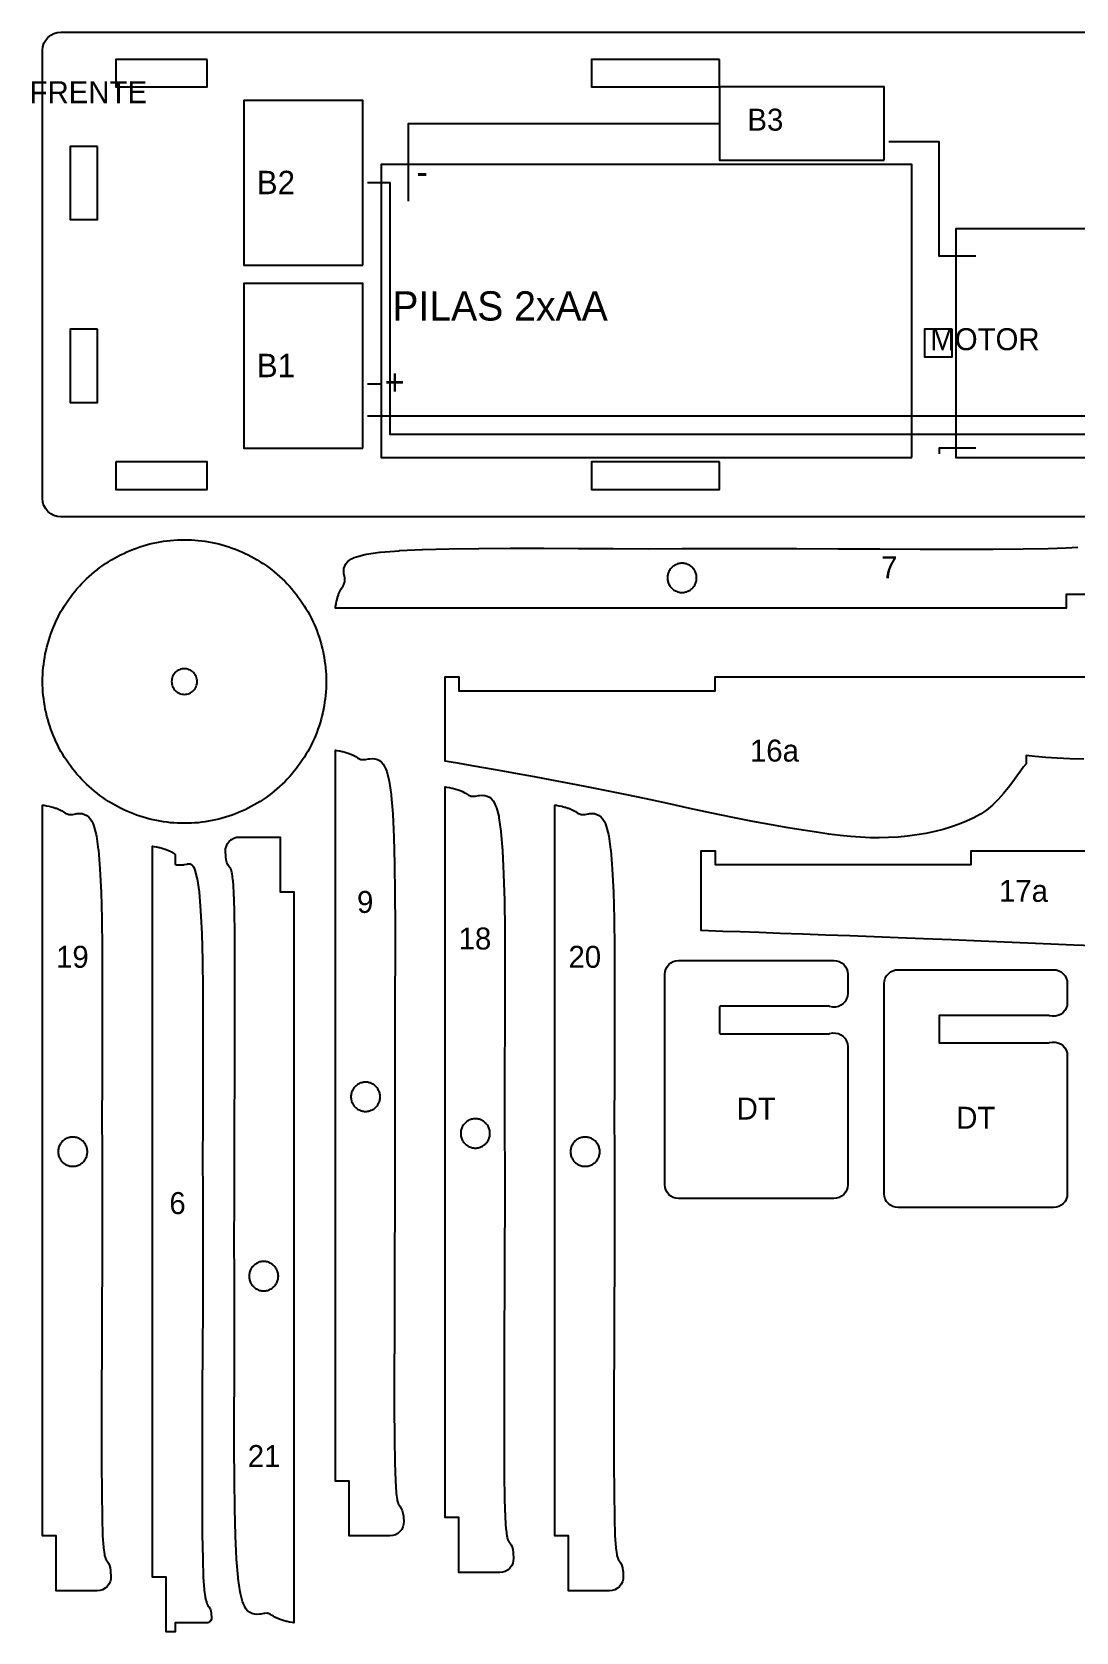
# Model space of a CAD drawing. Header units: metres. Extents: x 5 to 594, y 14 to 194.
# Drawn here: x 4.8 to 119, y 19.1 to 194 of the extents above; entities that cross this region are included whole.
import ezdxf
from ezdxf.enums import TextEntityAlignment as Align

# ---------------------------------------------------------------- set-up
doc = ezdxf.new("R2010")
doc.units = ezdxf.units.M
doc.layers.add('CORTAR', color=1, linetype='Continuous')
doc.layers.add('GRABAR', color=5, linetype='Continuous')

msp = doc.modelspace()

# ---------------------------------------------------------------- linework, layer by layer
at = {"layer": 'CORTAR'}
for points in [[(172, 141), (8, 141), (7.61, 141.04), (7.23, 141.15), (6.89, 141.34), (6.59, 141.59), (6.34, 141.89), (6.15, 142.23), (6.04, 142.61), (6, 143), (6, 192), (6.04, 192.39), (6.15, 192.77), (6.34, 193.11), (6.59, 193.41), (6.89, 193.66), (7.23, 193.85), (7.61, 193.96), (8, 194), (172, 194)], [(123.89, 132.53), (117.89, 132.53), (117.89, 131.03), (38, 131.03), (38.03, 131.19), (38.03, 131.2), (38.03, 131.2), (38.08, 131.47), (38.08, 131.51), (38.14, 131.77), (38.15, 131.84), (38.22, 132.1), (38.25, 132.19), (38.33, 132.44), (38.36, 132.55), (38.46, 132.78), (38.52, 132.91), (38.63, 133.12), (38.71, 133.26), (38.86, 133.47), (38.92, 133.6), (39.01, 133.81), (39.04, 133.89), (39.04, 133.96), (39.04, 134.2), (39.03, 134.33), (38.96, 134.66), (38.96, 134.68), (38.94, 134.79), (38.92, 135.07), (38.94, 135.35), (39.02, 135.62), (39.15, 135.87), (39.33, 136.09), (39.54, 136.27), (39.78, 136.41), (40.07, 136.55), (40.32, 136.64), (41.23, 136.88), (41.39, 136.91), (42.85, 137.13), (42.94, 137.14), (44.96, 137.3), (45.01, 137.31), (47.51, 137.42), (47.54, 137.43), (50.43, 137.5), (50.45, 137.5), (53.66, 137.54), (53.68, 137.54), (57.14, 137.56), (57.15, 137.56), (60.8, 137.56), (60.8, 137.56), (64.57, 137.54), (68.38, 137.53), (72.18, 137.52), (75.89, 137.53), (79.76, 137.55), (79.76, 137.55), (83.97, 137.54), (83.98, 137.54), (88.42, 137.53), (88.42, 137.53), (92.97, 137.51), (97.52, 137.5), (101.93, 137.48), (106.1, 137.47), (109.89, 137.48), (113.19, 137.49), (115.89, 137.53), (115.9, 137.53), (117.86, 137.6), (117.88, 137.6), (119.16, 137.68)], [(119.8, 114.5), (118.27, 114.54), (116.89, 114.62), (115.64, 114.71), (114.5, 114.81), (113.5, 114.9), (113.5, 114.7), (113.5, 114), (113.22, 113.66), (112.88, 113.2), (112.49, 112.66), (112.05, 112.05), (111.56, 111.41), (111.03, 110.75), (110.45, 110.1), (109.84, 109.5), (109.18, 108.95), (108.5, 108.5), (107.78, 108.11), (107, 107.75), (106.19, 107.42), (105.33, 107.12), (104.44, 106.84), (103.51, 106.6), (102.55, 106.4), (101.56, 106.23), (100.54, 106.09), (99.5, 106), (98.47, 105.94), (97.45, 105.92), (96.44, 105.93), (95.4, 105.98), (94.31, 106.06), (93.16, 106.18), (91.93, 106.33), (90.59, 106.52), (89.12, 106.74), (87.5, 107), (85.68, 107.32), (83.64, 107.7), (81.45, 108.14), (79.13, 108.62), (76.75, 109.13), (74.35, 109.65), (71.97, 110.16), (69.68, 110.65), (67.5, 111.1), (65.5, 111.5), (63.58, 111.87), (61.66, 112.23), (59.75, 112.58), (57.9, 112.91), (56.12, 113.23), (54.46, 113.53), (52.94, 113.79), (51.58, 114.03), (50.43, 114.23), (50, 114.31), (50, 123.5), (51.5, 123.5), (51.5, 122), (79.5, 122), (79.5, 123.5), (159.5, 123.5)], [(121.87, 94.09), (118.7, 94.19), (115.38, 94.32), (111.98, 94.47), (108.6, 94.62), (105.34, 94.76), (102.28, 94.89), (99.5, 95), (96.88, 95.09), (94.24, 95.19), (91.62, 95.28), (89.07, 95.37), (86.62, 95.46), (84.33, 95.55), (82.23, 95.63), (80.36, 95.69), (78.77, 95.75), (78, 95.78), (78, 104.5), (79.5, 104.5), (79.5, 103), (107.5, 103), (107.5, 104.5), (187.5, 104.5)]]:
    msp.add_lwpolyline(points, dxfattribs=at)
for points in [[(24, 191), (14, 191), (14, 188), (24, 188), (24, 191)], [(80, 191), (66, 191), (66, 188), (80, 188), (80, 191)], [(12, 181.5), (9, 181.5), (9, 173.5), (12, 173.5), (12, 181.5)], [(12, 161.5), (9, 161.5), (9, 153.5), (12, 153.5), (12, 161.5)], [(105.4, 161.5), (102.4, 161.5), (102.4, 158.5), (105.4, 158.5), (105.4, 161.5)], [(14, 147), (14, 144), (24, 144), (24, 147), (14, 147)], [(80, 147), (66, 147), (66, 144), (80, 144), (80, 147)], [(37, 122.62), (36.98, 122.24), (36.96, 121.86), (36.93, 121.48), (36.88, 121.1), (36.83, 120.73), (36.77, 120.35), (36.7, 119.98), (36.62, 119.6), (36.54, 119.23), (36.44, 118.87), (36.33, 118.5), (36.22, 118.14), (36.09, 117.78), (35.96, 117.42), (35.82, 117.07), (35.67, 116.72), (35.51, 116.37), (35.34, 116.03), (35.17, 115.69), (34.99, 115.36), (34.79, 115.03), (34.6, 114.71), (34.39, 114.39), (34.17, 114.07), (33.95, 113.77), (33.72, 113.46), (33.48, 113.17), (33.24, 112.88), (32.98, 112.59), (32.73, 112.31), (32.46, 112.04), (32.19, 111.77), (31.91, 111.52), (31.62, 111.26), (31.33, 111.02), (31.04, 110.78), (30.73, 110.55), (30.43, 110.33), (30.11, 110.11), (29.79, 109.9), (29.47, 109.71), (29.14, 109.51), (28.81, 109.33), (28.47, 109.16), (28.13, 108.99), (27.78, 108.83), (27.43, 108.68), (27.08, 108.54), (26.72, 108.41), (26.36, 108.28), (26, 108.17), (25.63, 108.06), (25.27, 107.96), (24.9, 107.88), (24.52, 107.8), (24.15, 107.73), (23.77, 107.67), (23.4, 107.62), (23.02, 107.57), (22.64, 107.54), (22.26, 107.52), (21.88, 107.5), (21.5, 107.5), (21.12, 107.5), (20.74, 107.52), (20.36, 107.54), (19.98, 107.57), (19.6, 107.62), (19.23, 107.67), (18.85, 107.73), (18.48, 107.8), (18.1, 107.88), (17.73, 107.96), (17.37, 108.06), (17, 108.17), (16.64, 108.28), (16.28, 108.41), (15.92, 108.54), (15.57, 108.68), (15.22, 108.83), (14.87, 108.99), (14.53, 109.16), (14.19, 109.33), (13.86, 109.51), (13.53, 109.71), (13.21, 109.9), (12.89, 110.11), (12.57, 110.33), (12.27, 110.55), (11.96, 110.78), (11.67, 111.02), (11.38, 111.26), (11.09, 111.52), (10.81, 111.77), (10.54, 112.04), (10.27, 112.31), (10.02, 112.59), (9.76, 112.88), (9.52, 113.17), (9.28, 113.46), (9.05, 113.77), (8.83, 114.07), (8.61, 114.39), (8.4, 114.71), (8.21, 115.03), (8.01, 115.36), (7.83, 115.69), (7.66, 116.03), (7.49, 116.37), (7.33, 116.72), (7.18, 117.07), (7.04, 117.42), (6.91, 117.78), (6.78, 118.14), (6.67, 118.5), (6.56, 118.87), (6.46, 119.23), (6.38, 119.6), (6.3, 119.98), (6.23, 120.35), (6.17, 120.73), (6.12, 121.1), (6.07, 121.48), (6.04, 121.86), (6.02, 122.24), (6, 122.62), (6, 123), (6, 123.38), (6.02, 123.76), (6.04, 124.14), (6.07, 124.52), (6.12, 124.9), (6.17, 125.27), (6.23, 125.65), (6.3, 126.02), (6.38, 126.4), (6.46, 126.77), (6.56, 127.13), (6.67, 127.5), (6.78, 127.86), (6.91, 128.22), (7.04, 128.58), (7.18, 128.93), (7.33, 129.28), (7.49, 129.63), (7.66, 129.97), (7.83, 130.31), (8.01, 130.64), (8.21, 130.97), (8.4, 131.29), (8.61, 131.61), (8.83, 131.93), (9.05, 132.23), (9.28, 132.54), (9.52, 132.83), (9.76, 133.12), (10.02, 133.41), (10.27, 133.69), (10.54, 133.96), (10.81, 134.23), (11.09, 134.48), (11.38, 134.74), (11.67, 134.98), (11.96, 135.22), (12.27, 135.45), (12.57, 135.67), (12.89, 135.89), (13.21, 136.1), (13.53, 136.29), (13.86, 136.49), (14.19, 136.67), (14.53, 136.84), (14.87, 137.01), (15.22, 137.17), (15.57, 137.32), (15.92, 137.46), (16.28, 137.59), (16.64, 137.72), (17, 137.83), (17.37, 137.94), (17.73, 138.04), (18.1, 138.12), (18.48, 138.2), (18.85, 138.27), (19.23, 138.33), (19.6, 138.38), (19.98, 138.43), (20.36, 138.46), (20.74, 138.48), (21.12, 138.5), (21.5, 138.5), (21.88, 138.5), (22.26, 138.48), (22.64, 138.46), (23.02, 138.43), (23.4, 138.38), (23.77, 138.33), (24.15, 138.27), (24.52, 138.2), (24.9, 138.12), (25.27, 138.04), (25.63, 137.94), (26, 137.83), (26.36, 137.72), (26.72, 137.59), (27.08, 137.46), (27.43, 137.32), (27.78, 137.17), (28.13, 137.01), (28.47, 136.84), (28.81, 136.67), (29.14, 136.49), (29.47, 136.29), (29.79, 136.1), (30.11, 135.89), (30.43, 135.67), (30.73, 135.45), (31.04, 135.22), (31.33, 134.98), (31.62, 134.74), (31.91, 134.48), (32.19, 134.23), (32.46, 133.96), (32.73, 133.69), (32.98, 133.41), (33.24, 133.12), (33.48, 132.83), (33.72, 132.54), (33.95, 132.23), (34.17, 131.93), (34.39, 131.61), (34.6, 131.29), (34.79, 130.97), (34.99, 130.64), (35.17, 130.31), (35.34, 129.97), (35.51, 129.63), (35.67, 129.28), (35.82, 128.93), (35.96, 128.58), (36.09, 128.22), (36.22, 127.86), (36.33, 127.5), (36.44, 127.13), (36.54, 126.77), (36.62, 126.4), (36.7, 126.02), (36.77, 125.65), (36.83, 125.27), (36.88, 124.9), (36.93, 124.52), (36.96, 124.14), (36.98, 123.76), (37, 123.38), (37, 123), (37, 122.62)], [(77.49, 134.44), (77.48, 134.54), (77.46, 134.65), (77.44, 134.75), (77.41, 134.85), (77.37, 134.95), (77.33, 135.04), (77.28, 135.13), (77.23, 135.22), (77.16, 135.31), (77.1, 135.39), (77.03, 135.46), (76.95, 135.54), (76.87, 135.6), (76.78, 135.66), (76.69, 135.72), (76.6, 135.77), (76.51, 135.81), (76.41, 135.85), (76.31, 135.88), (76.21, 135.9), (76.1, 135.92), (76, 135.93), (75.89, 135.93), (75.79, 135.93), (75.69, 135.92), (75.58, 135.9), (75.48, 135.88), (75.38, 135.85), (75.28, 135.81), (75.19, 135.77), (75.09, 135.72), (75.01, 135.66), (74.92, 135.6), (74.84, 135.54), (74.76, 135.46), (74.69, 135.39), (74.63, 135.31), (74.56, 135.22), (74.51, 135.13), (74.46, 135.04), (74.42, 134.95), (74.38, 134.85), (74.35, 134.75), (74.33, 134.65), (74.31, 134.54), (74.3, 134.44), (74.29, 134.33), (74.3, 134.23), (74.31, 134.12), (74.33, 134.02), (74.35, 133.92), (74.38, 133.82), (74.42, 133.72), (74.46, 133.63), (74.51, 133.53), (74.56, 133.44), (74.63, 133.36), (74.69, 133.28), (74.76, 133.2), (74.84, 133.13), (74.92, 133.06), (75.01, 133), (75.09, 132.95), (75.19, 132.9), (75.28, 132.86), (75.38, 132.82), (75.48, 132.79), (75.58, 132.76), (75.69, 132.75), (75.79, 132.74), (75.89, 132.73), (76, 132.74), (76.1, 132.75), (76.21, 132.76), (76.31, 132.79), (76.41, 132.82), (76.51, 132.86), (76.6, 132.9), (76.69, 132.95), (76.78, 133), (76.87, 133.06), (76.95, 133.13), (77.03, 133.2), (77.1, 133.28), (77.16, 133.36), (77.23, 133.44), (77.28, 133.53), (77.33, 133.63), (77.37, 133.72), (77.41, 133.82), (77.44, 133.92), (77.46, 134.02), (77.48, 134.12), (77.49, 134.23), (77.49, 134.33), (77.49, 134.44)], [(22.89, 123.14), (22.87, 123.27), (22.84, 123.41), (22.79, 123.54), (22.73, 123.66), (22.66, 123.78), (22.58, 123.89), (22.49, 123.99), (22.39, 124.08), (22.28, 124.16), (22.16, 124.23), (22.04, 124.29), (21.91, 124.34), (21.77, 124.37), (21.64, 124.39), (21.5, 124.4), (21.36, 124.39), (21.23, 124.37), (21.09, 124.34), (20.96, 124.29), (20.84, 124.23), (20.72, 124.16), (20.61, 124.08), (20.51, 123.99), (20.42, 123.89), (20.34, 123.78), (20.27, 123.66), (20.21, 123.54), (20.16, 123.41), (20.13, 123.27), (20.11, 123.14), (20.1, 123), (20.11, 122.86), (20.13, 122.73), (20.16, 122.59), (20.21, 122.46), (20.27, 122.34), (20.34, 122.22), (20.42, 122.11), (20.51, 122.01), (20.61, 121.92), (20.72, 121.84), (20.84, 121.77), (20.96, 121.71), (21.09, 121.66), (21.23, 121.63), (21.36, 121.61), (21.5, 121.6), (21.64, 121.61), (21.77, 121.63), (21.91, 121.66), (22.04, 121.71), (22.16, 121.77), (22.28, 121.84), (22.39, 121.92), (22.49, 122.01), (22.58, 122.11), (22.66, 122.22), (22.73, 122.34), (22.79, 122.46), (22.84, 122.59), (22.87, 122.73), (22.89, 122.86), (22.9, 123), (22.89, 123.14)], [(38.17, 115.47), (38.43, 115.42), (38.48, 115.42), (38.74, 115.36), (38.81, 115.35), (39.07, 115.28), (39.16, 115.25), (39.41, 115.17), (39.52, 115.14), (39.75, 115.04), (39.88, 114.98), (40.09, 114.87), (40.23, 114.79), (40.44, 114.64), (40.57, 114.58), (40.78, 114.49), (40.85, 114.46), (40.93, 114.46), (41.17, 114.46), (41.3, 114.47), (41.63, 114.54), (41.65, 114.54), (41.76, 114.56), (42.04, 114.58), (42.32, 114.56), (42.59, 114.48), (42.83, 114.35), (43.05, 114.17), (43.24, 113.96), (43.38, 113.72), (43.52, 113.43), (43.61, 113.18), (43.85, 112.27), (43.88, 112.11), (44.09, 110.65), (44.1, 110.56), (44.27, 108.54), (44.27, 108.49), (44.39, 105.99), (44.39, 105.96), (44.47, 103.07), (44.47, 103.05), (44.51, 99.84), (44.51, 99.82), (44.52, 96.36), (44.52, 96.35), (44.52, 92.7), (44.52, 92.7), (44.51, 88.93), (44.5, 85.12), (44.49, 81.32), (44.5, 77.61), (44.51, 73.74), (44.51, 73.74), (44.51, 69.53), (44.51, 69.52), (44.5, 65.08), (44.5, 65.08), (44.48, 60.53), (44.46, 55.98), (44.45, 51.57), (44.44, 47.4), (44.44, 43.61), (44.46, 40.31), (44.5, 37.61), (44.5, 37.6), (44.56, 35.64), (44.56, 35.62), (44.65, 34.34), (44.66, 34.29), (44.75, 33.57), (44.77, 33.47), (44.86, 33.16), (44.88, 33.1), (44.91, 33.05), (44.96, 32.97), (45.06, 32.85), (45.21, 32.62), (45.32, 32.37), (45.38, 32.11), (45.43, 31.78), (45.44, 31.67), (45.47, 31.19), (45.45, 30.89), (45.38, 30.59), (45.25, 30.32), (45.06, 30.08), (44.83, 29.88), (44.56, 29.73), (44.27, 29.64), (43.97, 29.61), (39.5, 29.61), (39.5, 35.61), (38, 35.61), (38, 115.5), (38.15, 115.47), (38.17, 115.47)], [(50.43, 111.42), (50.48, 111.42), (50.74, 111.36), (50.81, 111.35), (51.07, 111.28), (51.16, 111.25), (51.41, 111.17), (51.52, 111.14), (51.75, 111.04), (51.88, 110.98), (52.09, 110.87), (52.23, 110.79), (52.44, 110.64), (52.57, 110.58), (52.78, 110.49), (52.85, 110.46), (52.93, 110.46), (53.17, 110.46), (53.3, 110.47), (53.63, 110.54), (53.65, 110.54), (53.76, 110.56), (54.04, 110.58), (54.32, 110.56), (54.59, 110.48), (54.83, 110.35), (55.05, 110.17), (55.24, 109.96), (55.38, 109.72), (55.52, 109.43), (55.61, 109.18), (55.85, 108.27), (55.88, 108.11), (56.09, 106.65), (56.1, 106.56), (56.27, 104.54), (56.27, 104.49), (56.39, 101.99), (56.39, 101.96), (56.47, 99.07), (56.47, 99.05), (56.51, 95.84), (56.51, 95.82), (56.52, 92.36), (56.52, 92.35), (56.52, 88.7), (56.52, 88.7), (56.51, 84.93), (56.5, 81.12), (56.49, 77.32), (56.5, 73.61), (56.51, 69.74), (56.51, 69.74), (56.51, 65.53), (56.51, 65.52), (56.5, 61.08), (56.5, 61.08), (56.48, 56.53), (56.46, 51.98), (56.45, 47.57), (56.44, 43.4), (56.44, 39.61), (56.46, 36.31), (56.5, 33.61), (56.5, 33.6), (56.56, 31.64), (56.56, 31.62), (56.65, 30.34), (56.66, 30.29), (56.75, 29.57), (56.77, 29.47), (56.86, 29.16), (56.88, 29.1), (56.91, 29.05), (56.96, 28.97), (57.06, 28.85), (57.21, 28.62), (57.32, 28.37), (57.38, 28.11), (57.43, 27.78), (57.44, 27.67), (57.47, 27.19), (57.45, 26.89), (57.38, 26.59), (57.25, 26.32), (57.06, 26.08), (56.83, 25.88), (56.56, 25.73), (56.27, 25.64), (55.97, 25.61), (51.5, 25.61), (51.5, 31.61), (50, 31.61), (50, 111.5), (50.15, 111.47), (50.17, 111.47), (50.43, 111.42)], [(6.43, 109.42), (6.48, 109.42), (6.74, 109.36), (6.81, 109.35), (7.07, 109.28), (7.16, 109.25), (7.41, 109.17), (7.52, 109.14), (7.75, 109.04), (7.88, 108.98), (8.09, 108.87), (8.23, 108.79), (8.44, 108.64), (8.57, 108.58), (8.78, 108.49), (8.85, 108.46), (8.93, 108.46), (9.17, 108.46), (9.3, 108.47), (9.63, 108.54), (9.65, 108.54), (9.76, 108.56), (10.04, 108.58), (10.32, 108.56), (10.59, 108.48), (10.83, 108.35), (11.05, 108.17), (11.24, 107.96), (11.38, 107.72), (11.52, 107.43), (11.61, 107.18), (11.85, 106.27), (11.88, 106.11), (12.09, 104.65), (12.1, 104.56), (12.27, 102.54), (12.27, 102.49), (12.39, 99.99), (12.39, 99.96), (12.47, 97.07), (12.47, 97.05), (12.51, 93.84), (12.51, 93.82), (12.52, 90.36), (12.52, 90.35), (12.52, 86.7), (12.52, 86.7), (12.51, 82.93), (12.5, 79.12), (12.49, 75.32), (12.5, 71.61), (12.51, 67.74), (12.51, 67.74), (12.51, 63.53), (12.51, 63.52), (12.5, 59.08), (12.5, 59.08), (12.48, 54.53), (12.46, 49.98), (12.45, 45.57), (12.44, 41.4), (12.44, 37.61), (12.46, 34.31), (12.5, 31.61), (12.5, 31.6), (12.56, 29.64), (12.56, 29.62), (12.65, 28.34), (12.66, 28.29), (12.75, 27.57), (12.77, 27.47), (12.86, 27.16), (12.88, 27.1), (12.91, 27.05), (12.96, 26.97), (13.06, 26.85), (13.21, 26.62), (13.32, 26.37), (13.38, 26.11), (13.43, 25.78), (13.44, 25.67), (13.47, 25.19), (13.45, 24.89), (13.38, 24.59), (13.25, 24.32), (13.06, 24.08), (12.83, 23.88), (12.56, 23.73), (12.27, 23.64), (11.97, 23.61), (7.5, 23.61), (7.5, 29.61), (6, 29.61), (6, 109.5), (6.15, 109.47), (6.17, 109.47), (6.43, 109.42)], [(62.17, 109.47), (62.43, 109.42), (62.48, 109.42), (62.74, 109.36), (62.81, 109.35), (63.07, 109.28), (63.16, 109.25), (63.41, 109.17), (63.52, 109.14), (63.75, 109.04), (63.88, 108.98), (64.09, 108.87), (64.23, 108.79), (64.44, 108.64), (64.57, 108.58), (64.78, 108.49), (64.85, 108.46), (64.93, 108.46), (65.17, 108.46), (65.3, 108.47), (65.63, 108.54), (65.65, 108.54), (65.76, 108.56), (66.04, 108.58), (66.32, 108.56), (66.59, 108.48), (66.83, 108.35), (67.05, 108.17), (67.24, 107.96), (67.38, 107.72), (67.52, 107.43), (67.61, 107.18), (67.85, 106.27), (67.88, 106.11), (68.09, 104.65), (68.1, 104.56), (68.27, 102.54), (68.27, 102.49), (68.39, 99.99), (68.39, 99.96), (68.47, 97.07), (68.47, 97.05), (68.51, 93.84), (68.51, 93.82), (68.52, 90.36), (68.52, 90.35), (68.52, 86.7), (68.52, 86.7), (68.51, 82.93), (68.5, 79.12), (68.49, 75.32), (68.5, 71.61), (68.51, 67.74), (68.51, 67.74), (68.51, 63.53), (68.51, 63.52), (68.5, 59.08), (68.5, 59.08), (68.48, 54.53), (68.46, 49.98), (68.45, 45.57), (68.44, 41.4), (68.44, 37.61), (68.46, 34.31), (68.5, 31.61), (68.5, 31.6), (68.56, 29.64), (68.56, 29.62), (68.65, 28.34), (68.66, 28.29), (68.75, 27.57), (68.77, 27.47), (68.86, 27.16), (68.88, 27.1), (68.91, 27.05), (68.96, 26.97), (69.06, 26.85), (69.21, 26.62), (69.32, 26.37), (69.38, 26.11), (69.43, 25.78), (69.44, 25.67), (69.47, 25.19), (69.45, 24.89), (69.38, 24.59), (69.25, 24.32), (69.06, 24.08), (68.83, 23.88), (68.56, 23.73), (68.27, 23.64), (67.97, 23.61), (63.5, 23.61), (63.5, 29.61), (62, 29.61), (62, 109.5), (62.15, 109.47), (62.17, 109.47)], [(20.66, 102.98), (20.76, 102.97), (20.84, 102.96), (20.94, 102.96), (21.18, 102.96), (21.27, 102.97), (21.4, 102.98), (21.49, 102.99), (21.81, 103.05), (21.83, 103.06), (21.89, 103.07), (22.03, 103.08), (22.12, 103.07), (22.21, 103.04), (22.29, 103), (22.36, 102.94), (22.43, 102.87), (22.5, 102.75), (22.59, 102.55), (22.65, 102.38), (22.87, 101.55), (22.89, 101.44), (23.1, 100.02), (23.11, 99.96), (23.27, 97.96), (23.27, 97.93), (23.39, 95.45), (23.39, 95.43), (23.47, 92.54), (23.47, 92.53), (23.51, 89.32), (23.51, 89.32), (23.52, 85.86), (23.52, 82.2), (23.51, 78.44), (23.5, 74.62), (23.5, 74.62), (23.49, 70.82), (23.49, 70.82), (23.5, 67.1), (23.51, 63.24), (23.51, 59.03), (23.5, 54.58), (23.48, 50.03), (23.46, 45.48), (23.45, 41.07), (23.45, 41.07), (23.44, 36.9), (23.44, 36.9), (23.44, 33.11), (23.44, 33.1), (23.46, 29.8), (23.46, 29.79), (23.5, 27.1), (23.5, 27.09), (23.5, 27.07), (23.5, 27.07), (23.56, 25.11), (23.56, 25.09), (23.57, 25.07), (23.57, 25.05), (23.65, 23.77), (23.66, 23.74), (23.66, 23.69), (23.66, 23.66), (23.76, 22.94), (23.77, 22.87), (23.79, 22.77), (23.81, 22.7), (23.9, 22.39), (23.92, 22.31), (23.94, 22.26), (23.97, 22.18), (24.01, 22.11), (24.04, 22.06), (24.08, 21.99), (24.13, 21.91), (24.19, 21.84), (24.26, 21.76), (24.33, 21.64), (24.37, 21.56), (24.4, 21.43), (24.43, 21.17), (24.44, 21.09), (24.47, 20.68), (24.46, 20.53), (24.43, 20.44), (24.39, 20.35), (24.33, 20.27), (24.25, 20.2), (24.16, 20.15), (24.07, 20.12), (23.92, 20.11), (20.5, 20.11), (20.5, 19.11), (19.5, 19.11), (19.5, 25.11), (18, 25.11), (18, 105), (18.15, 104.97), (18.17, 104.97), (18.43, 104.92), (18.48, 104.92), (18.74, 104.86), (18.81, 104.85), (19.07, 104.78), (19.16, 104.75), (19.41, 104.67), (19.52, 104.64), (19.75, 104.54), (19.88, 104.48), (20.09, 104.37), (20.23, 104.29), (20.44, 104.14), (20.5, 104.11), (20.5, 103.03), (20.56, 103.01), (20.66, 102.98)], [(33.3, 20.13), (33.03, 20.18), (32.99, 20.19), (32.73, 20.24), (32.66, 20.26), (32.4, 20.32), (32.31, 20.35), (32.06, 20.43), (31.95, 20.47), (31.72, 20.57), (31.59, 20.62), (31.38, 20.74), (31.24, 20.82), (31.03, 20.96), (30.9, 21.03), (30.69, 21.12), (30.61, 21.14), (30.54, 21.15), (30.3, 21.14), (30.17, 21.13), (29.84, 21.07), (29.82, 21.06), (29.71, 21.04), (29.43, 21.02), (29.15, 21.05), (28.88, 21.13), (28.63, 21.26), (28.41, 21.43), (28.23, 21.64), (28.09, 21.88), (27.95, 22.17), (27.86, 22.43), (27.62, 23.33), (27.59, 23.49), (27.37, 24.95), (27.36, 25.05), (27.2, 27.07), (27.19, 27.12), (27.08, 29.62), (27.07, 29.65), (27, 32.54), (27, 32.56), (26.96, 35.77), (26.96, 35.78), (26.94, 39.25), (26.94, 39.25), (26.94, 42.9), (26.94, 42.91), (26.96, 46.67), (26.97, 50.49), (26.98, 54.28), (26.97, 58), (26.95, 61.86), (26.95, 61.87), (26.96, 66.08), (26.96, 66.08), (26.97, 70.52), (26.97, 70.53), (26.99, 75.08), (27, 79.62), (27.02, 84.04), (27.03, 88.2), (27.02, 92), (27.01, 95.3), (26.97, 97.99), (26.97, 98.01), (26.9, 99.96), (26.9, 99.99), (26.82, 101.26), (26.81, 101.31), (26.72, 102.03), (26.69, 102.14), (26.61, 102.45), (26.59, 102.5), (26.56, 102.55), (26.5, 102.63), (26.41, 102.75), (26.25, 102.98), (26.14, 103.23), (26.08, 103.5), (26.04, 103.82), (26.03, 103.94), (26, 104.41), (26.01, 104.72), (26.09, 105.01), (26.22, 105.29), (26.41, 105.53), (26.64, 105.73), (26.9, 105.88), (27.19, 105.97), (27.5, 106), (31.97, 106), (31.97, 100), (33.47, 100), (33.47, 20.11), (33.31, 20.13), (33.3, 20.13)], [(75.5, 66.5), (75.21, 66.53), (74.93, 66.61), (74.67, 66.75), (74.44, 66.94), (74.25, 67.17), (74.11, 67.43), (74.03, 67.71), (74, 68), (74, 91), (74.03, 91.29), (74.11, 91.57), (74.25, 91.83), (74.44, 92.06), (74.67, 92.25), (74.93, 92.39), (75.21, 92.47), (75.5, 92.5), (92.5, 92.5), (92.79, 92.47), (93.07, 92.39), (93.33, 92.25), (93.56, 92.06), (93.75, 91.83), (93.89, 91.57), (93.97, 91.29), (94, 91), (94, 88.91), (93.97, 88.6), (93.87, 88.3), (93.72, 88.03), (93.51, 87.8), (93.26, 87.62), (92.98, 87.49), (92.68, 87.42), (92.37, 87.41), (92.06, 87.47), (92, 87.49), (91.93, 87.5), (80.07, 87.5), (80.01, 87.49), (80, 87.43), (80, 84.57), (80.01, 84.51), (80.07, 84.5), (91.93, 84.5), (92, 84.51), (92.06, 84.53), (92.37, 84.59), (92.68, 84.58), (92.98, 84.51), (93.26, 84.38), (93.51, 84.2), (93.72, 83.97), (93.87, 83.7), (93.97, 83.4), (94, 83.09), (94, 68), (93.97, 67.71), (93.89, 67.43), (93.75, 67.17), (93.56, 66.94), (93.33, 66.75), (93.07, 66.61), (92.79, 66.53), (92.5, 66.5), (75.5, 66.5)], [(99.5, 65.5), (99.21, 65.53), (98.93, 65.61), (98.67, 65.75), (98.44, 65.94), (98.25, 66.17), (98.11, 66.43), (98.03, 66.71), (98, 67), (98, 90), (98.03, 90.29), (98.11, 90.57), (98.25, 90.83), (98.44, 91.06), (98.67, 91.25), (98.93, 91.39), (99.21, 91.47), (99.5, 91.5), (116.5, 91.5), (116.79, 91.47), (117.07, 91.39), (117.33, 91.25), (117.56, 91.06), (117.75, 90.83), (117.89, 90.57), (117.97, 90.29), (118, 90), (118, 87.91), (117.97, 87.6), (117.87, 87.3), (117.72, 87.03), (117.51, 86.8), (117.26, 86.62), (116.98, 86.49), (116.68, 86.42), (116.37, 86.41), (116.06, 86.47), (116, 86.49), (115.93, 86.5), (104.07, 86.5), (104.01, 86.49), (104, 86.43), (104, 83.57), (104.01, 83.51), (104.07, 83.5), (115.93, 83.5), (116, 83.51), (116.06, 83.53), (116.37, 83.59), (116.68, 83.58), (116.98, 83.51), (117.26, 83.38), (117.51, 83.2), (117.72, 82.97), (117.87, 82.7), (117.97, 82.4), (118, 82.09), (118, 67), (117.97, 66.71), (117.89, 66.43), (117.75, 66.17), (117.56, 65.94), (117.33, 65.75), (117.07, 65.61), (116.79, 65.53), (116.5, 65.5), (99.5, 65.5)], [(41.4, 76.01), (41.51, 76.02), (41.61, 76.04), (41.71, 76.06), (41.81, 76.09), (41.91, 76.13), (42.01, 76.17), (42.1, 76.22), (42.19, 76.27), (42.27, 76.34), (42.35, 76.4), (42.43, 76.47), (42.5, 76.55), (42.57, 76.63), (42.63, 76.72), (42.69, 76.81), (42.73, 76.9), (42.78, 76.99), (42.82, 77.09), (42.85, 77.19), (42.87, 77.29), (42.89, 77.4), (42.9, 77.5), (42.9, 77.61), (42.9, 77.71), (42.89, 77.81), (42.87, 77.92), (42.85, 78.02), (42.82, 78.12), (42.78, 78.22), (42.73, 78.31), (42.69, 78.41), (42.63, 78.49), (42.57, 78.58), (42.5, 78.66), (42.43, 78.74), (42.35, 78.81), (42.27, 78.87), (42.19, 78.94), (42.1, 78.99), (42.01, 79.04), (41.91, 79.08), (41.81, 79.12), (41.71, 79.15), (41.61, 79.17), (41.51, 79.19), (41.4, 79.2), (41.3, 79.21), (41.2, 79.2), (41.09, 79.19), (40.99, 79.17), (40.89, 79.15), (40.79, 79.12), (40.69, 79.08), (40.59, 79.04), (40.5, 78.99), (40.41, 78.94), (40.33, 78.87), (40.25, 78.81), (40.17, 78.74), (40.1, 78.66), (40.03, 78.58), (39.97, 78.49), (39.91, 78.41), (39.87, 78.31), (39.82, 78.22), (39.78, 78.12), (39.75, 78.02), (39.73, 77.92), (39.71, 77.81), (39.7, 77.71), (39.7, 77.61), (39.7, 77.5), (39.71, 77.4), (39.73, 77.29), (39.75, 77.19), (39.78, 77.09), (39.82, 76.99), (39.87, 76.9), (39.91, 76.81), (39.97, 76.72), (40.03, 76.63), (40.1, 76.55), (40.17, 76.47), (40.25, 76.4), (40.33, 76.34), (40.41, 76.27), (40.5, 76.22), (40.59, 76.17), (40.69, 76.13), (40.79, 76.09), (40.89, 76.06), (40.99, 76.04), (41.09, 76.02), (41.2, 76.01), (41.3, 76.01), (41.4, 76.01)], [(53.4, 72.01), (53.51, 72.02), (53.61, 72.04), (53.71, 72.06), (53.81, 72.09), (53.91, 72.13), (54.01, 72.17), (54.1, 72.22), (54.19, 72.27), (54.27, 72.34), (54.35, 72.4), (54.43, 72.47), (54.5, 72.55), (54.57, 72.63), (54.63, 72.72), (54.69, 72.81), (54.73, 72.9), (54.78, 72.99), (54.82, 73.09), (54.85, 73.19), (54.87, 73.29), (54.89, 73.4), (54.9, 73.5), (54.9, 73.61), (54.9, 73.71), (54.89, 73.81), (54.87, 73.92), (54.85, 74.02), (54.82, 74.12), (54.78, 74.22), (54.73, 74.31), (54.69, 74.41), (54.63, 74.49), (54.57, 74.58), (54.5, 74.66), (54.43, 74.74), (54.35, 74.81), (54.27, 74.87), (54.19, 74.94), (54.1, 74.99), (54.01, 75.04), (53.91, 75.08), (53.81, 75.12), (53.71, 75.15), (53.61, 75.17), (53.51, 75.19), (53.4, 75.2), (53.3, 75.21), (53.2, 75.2), (53.09, 75.19), (52.99, 75.17), (52.89, 75.15), (52.79, 75.12), (52.69, 75.08), (52.59, 75.04), (52.5, 74.99), (52.41, 74.94), (52.33, 74.87), (52.25, 74.81), (52.17, 74.74), (52.1, 74.66), (52.03, 74.58), (51.97, 74.49), (51.91, 74.41), (51.87, 74.31), (51.82, 74.22), (51.78, 74.12), (51.75, 74.02), (51.73, 73.92), (51.71, 73.81), (51.7, 73.71), (51.7, 73.61), (51.7, 73.5), (51.71, 73.4), (51.73, 73.29), (51.75, 73.19), (51.78, 73.09), (51.82, 72.99), (51.87, 72.9), (51.91, 72.81), (51.97, 72.72), (52.03, 72.63), (52.1, 72.55), (52.17, 72.47), (52.25, 72.4), (52.33, 72.34), (52.41, 72.27), (52.5, 72.22), (52.59, 72.17), (52.69, 72.13), (52.79, 72.09), (52.89, 72.06), (52.99, 72.04), (53.09, 72.02), (53.2, 72.01), (53.3, 72.01), (53.4, 72.01)], [(9.4, 70.01), (9.51, 70.02), (9.61, 70.04), (9.71, 70.06), (9.81, 70.09), (9.91, 70.13), (10.01, 70.17), (10.1, 70.22), (10.19, 70.27), (10.27, 70.34), (10.35, 70.4), (10.43, 70.47), (10.5, 70.55), (10.57, 70.63), (10.63, 70.72), (10.69, 70.81), (10.73, 70.9), (10.78, 70.99), (10.82, 71.09), (10.85, 71.19), (10.87, 71.29), (10.89, 71.4), (10.9, 71.5), (10.9, 71.61), (10.9, 71.71), (10.89, 71.81), (10.87, 71.92), (10.85, 72.02), (10.82, 72.12), (10.78, 72.22), (10.73, 72.31), (10.69, 72.41), (10.63, 72.49), (10.57, 72.58), (10.5, 72.66), (10.43, 72.74), (10.35, 72.81), (10.27, 72.87), (10.19, 72.94), (10.1, 72.99), (10.01, 73.04), (9.91, 73.08), (9.81, 73.12), (9.71, 73.15), (9.61, 73.17), (9.51, 73.19), (9.4, 73.2), (9.3, 73.21), (9.2, 73.2), (9.09, 73.19), (8.99, 73.17), (8.89, 73.15), (8.79, 73.12), (8.69, 73.08), (8.59, 73.04), (8.5, 72.99), (8.41, 72.94), (8.33, 72.87), (8.25, 72.81), (8.17, 72.74), (8.1, 72.66), (8.03, 72.58), (7.97, 72.49), (7.91, 72.41), (7.87, 72.31), (7.82, 72.22), (7.78, 72.12), (7.75, 72.02), (7.73, 71.92), (7.71, 71.81), (7.7, 71.71), (7.7, 71.61), (7.7, 71.5), (7.71, 71.4), (7.73, 71.29), (7.75, 71.19), (7.78, 71.09), (7.82, 70.99), (7.87, 70.9), (7.91, 70.81), (7.97, 70.72), (8.03, 70.63), (8.1, 70.55), (8.17, 70.47), (8.25, 70.4), (8.33, 70.34), (8.41, 70.27), (8.5, 70.22), (8.59, 70.17), (8.69, 70.13), (8.79, 70.09), (8.89, 70.06), (8.99, 70.04), (9.09, 70.02), (9.2, 70.01), (9.3, 70.01), (9.4, 70.01)], [(65.4, 70.01), (65.51, 70.02), (65.61, 70.04), (65.71, 70.06), (65.81, 70.09), (65.91, 70.13), (66.01, 70.17), (66.1, 70.22), (66.19, 70.27), (66.27, 70.34), (66.35, 70.4), (66.43, 70.47), (66.5, 70.55), (66.57, 70.63), (66.63, 70.72), (66.69, 70.81), (66.73, 70.9), (66.78, 70.99), (66.82, 71.09), (66.85, 71.19), (66.87, 71.29), (66.89, 71.4), (66.9, 71.5), (66.9, 71.61), (66.9, 71.71), (66.89, 71.81), (66.87, 71.92), (66.85, 72.02), (66.82, 72.12), (66.78, 72.22), (66.73, 72.31), (66.69, 72.41), (66.63, 72.49), (66.57, 72.58), (66.5, 72.66), (66.43, 72.74), (66.35, 72.81), (66.27, 72.87), (66.19, 72.94), (66.1, 72.99), (66.01, 73.04), (65.91, 73.08), (65.81, 73.12), (65.71, 73.15), (65.61, 73.17), (65.51, 73.19), (65.4, 73.2), (65.3, 73.21), (65.2, 73.2), (65.09, 73.19), (64.99, 73.17), (64.89, 73.15), (64.79, 73.12), (64.69, 73.08), (64.59, 73.04), (64.5, 72.99), (64.41, 72.94), (64.33, 72.87), (64.25, 72.81), (64.17, 72.74), (64.1, 72.66), (64.03, 72.58), (63.97, 72.49), (63.91, 72.41), (63.87, 72.31), (63.82, 72.22), (63.78, 72.12), (63.75, 72.02), (63.73, 71.92), (63.71, 71.81), (63.7, 71.71), (63.7, 71.61), (63.7, 71.5), (63.71, 71.4), (63.73, 71.29), (63.75, 71.19), (63.78, 71.09), (63.82, 70.99), (63.87, 70.9), (63.91, 70.81), (63.97, 70.72), (64.03, 70.63), (64.1, 70.55), (64.17, 70.47), (64.25, 70.4), (64.33, 70.34), (64.41, 70.27), (64.5, 70.22), (64.59, 70.17), (64.69, 70.13), (64.79, 70.09), (64.89, 70.06), (64.99, 70.04), (65.09, 70.02), (65.2, 70.01), (65.3, 70.01), (65.4, 70.01)], [(30.06, 59.6), (29.96, 59.59), (29.85, 59.57), (29.75, 59.55), (29.65, 59.52), (29.55, 59.48), (29.46, 59.43), (29.37, 59.39), (29.28, 59.33), (29.19, 59.27), (29.11, 59.2), (29.04, 59.13), (28.96, 59.05), (28.9, 58.97), (28.84, 58.89), (28.78, 58.8), (28.73, 58.71), (28.69, 58.61), (28.65, 58.51), (28.62, 58.41), (28.6, 58.31), (28.58, 58.21), (28.57, 58.1), (28.57, 58), (28.57, 57.9), (28.58, 57.79), (28.6, 57.69), (28.62, 57.59), (28.65, 57.49), (28.69, 57.39), (28.73, 57.29), (28.78, 57.2), (28.84, 57.11), (28.9, 57.03), (28.96, 56.95), (29.04, 56.87), (29.11, 56.8), (29.19, 56.73), (29.28, 56.67), (29.37, 56.61), (29.46, 56.57), (29.55, 56.52), (29.65, 56.48), (29.75, 56.45), (29.85, 56.43), (29.96, 56.41), (30.06, 56.4), (30.17, 56.4), (30.27, 56.4), (30.38, 56.41), (30.48, 56.43), (30.58, 56.45), (30.68, 56.48), (30.78, 56.52), (30.87, 56.57), (30.97, 56.61), (31.06, 56.67), (31.14, 56.73), (31.22, 56.8), (31.3, 56.87), (31.37, 56.95), (31.44, 57.03), (31.5, 57.11), (31.55, 57.2), (31.6, 57.29), (31.64, 57.39), (31.68, 57.49), (31.71, 57.59), (31.74, 57.69), (31.75, 57.79), (31.76, 57.9), (31.77, 58), (31.76, 58.1), (31.75, 58.21), (31.74, 58.31), (31.71, 58.41), (31.68, 58.51), (31.64, 58.61), (31.6, 58.71), (31.55, 58.8), (31.5, 58.89), (31.44, 58.97), (31.37, 59.05), (31.3, 59.13), (31.22, 59.2), (31.14, 59.27), (31.06, 59.33), (30.97, 59.39), (30.87, 59.43), (30.78, 59.48), (30.68, 59.52), (30.58, 59.55), (30.48, 59.57), (30.38, 59.59), (30.27, 59.6), (30.17, 59.6), (30.06, 59.6)]]:
    msp.add_lwpolyline(points, close=True, dxfattribs=at)
at = {"layer": 'GRABAR'}
for points in [[(98, 180), (98, 188), (80, 188), (80, 180), (98, 180)], [(41, 168.5), (41, 186.5), (28, 186.5), (28, 168.5), (41, 168.5)], [(101, 147.5), (101, 179.5), (43, 179.5), (43, 147.5), (101, 147.5)], [(126.2, 147.5), (126.2, 172.5), (105.8, 172.5), (105.8, 147.5), (126.2, 147.5)], [(41, 148.5), (41, 166.5), (28, 166.5), (28, 148.5), (41, 148.5)]]:
    msp.add_lwpolyline(points, close=True, dxfattribs=at)
for points in [[(46, 175.5), (46, 184), (80, 184)], [(108, 169.5), (104, 169.5), (104, 182), (98.5, 182)], [(156, 150), (44, 150), (44, 177.5), (41.5, 177.5)], [(43, 155.5), (41.5, 155.5)], [(156, 152), (50, 152), (41.5, 152)], [(108, 148.5), (104, 148.5), (104, 147.9)]]:
    msp.add_lwpolyline(points, dxfattribs=at)

# ---------------------------------------------------------------- texts
for s, height, p in [('FRENTE', 2.4, (11, 185.5)), ('B3', 2.4, (85, 182.5)), ('B2', 2.56, (31.5, 175.5)), ('-', 2.8, (47.5, 176.5)), ('PILAS 2xAA', 3.2, (56, 161.5)), ('MOTOR', 2.4, (109, 158.5)), ('B1', 2.56, (31.5, 155.5)), ('+', 2.8, (44.5, 153.5)), ('7', 2.4, (98.54, 133.57)), ('16a', 2.4, (85.99, 113.53)), ('9', 2.4, (41.26, 96.99)), ('17a', 2.4, (113.21, 98.2)), ('18', 2.4, (53.26, 92.99)), ('19', 2.4, (9.26, 90.99)), ('20', 2.4, (65.26, 90.99)), ('DT', 2.4, (84, 74.4)), ('DT', 2.4, (108, 73.4)), ('6', 2.4, (20.75, 64.07)), ('21', 2.4, (30.21, 36.42))]:
    msp.add_text(s, height=height, dxfattribs=at).set_placement(p, align=Align.BOTTOM_CENTER)

doc.saveas('drawing.dxf')
